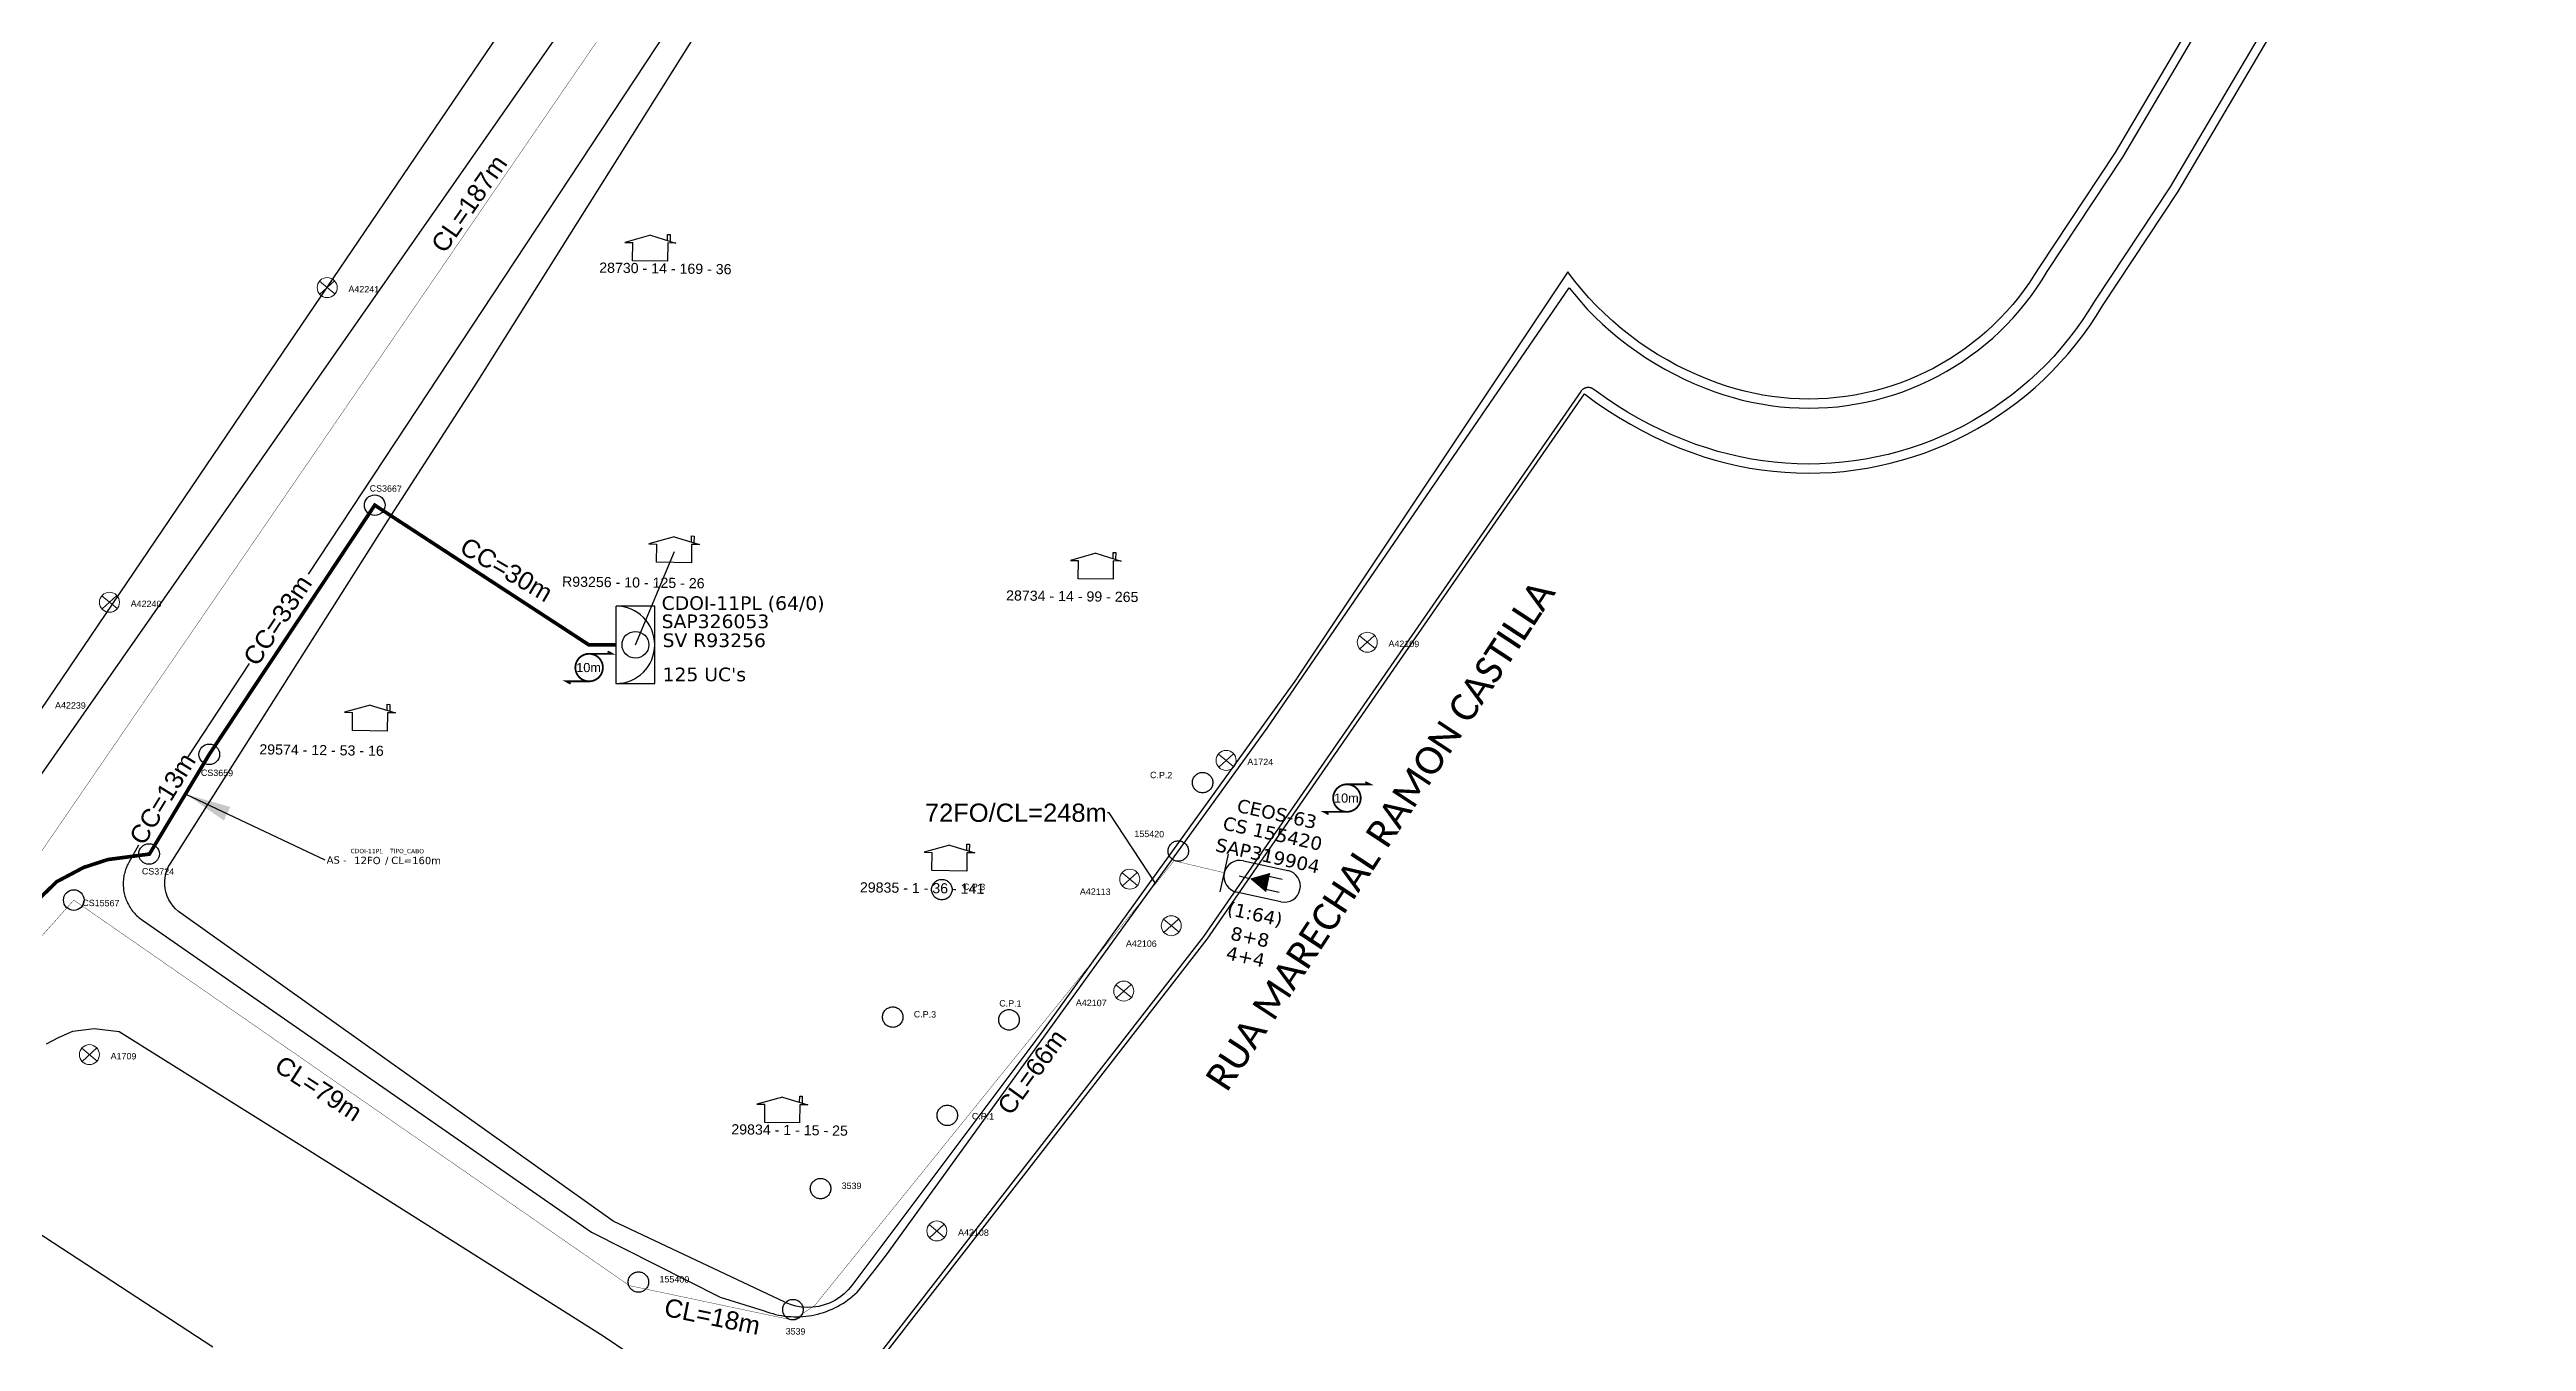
# Model space of a CAD drawing. Header units: millimetres. Extents: x 676447 to 689606, y 7455628 to 7463967.
# Drawn here: x 687055.5 to 687327.3, y 7460140.4 to 7460282.3 of the extents above; entities that cross this region are included whole.
import ezdxf
from ezdxf.enums import TextEntityAlignment as Align

# ---------------------------------------------------------------- set-up
doc = ezdxf.new("R2010")
doc.units = ezdxf.units.MM
doc.header["$LTSCALE"] = 0.1
doc.header["$MEASUREMENT"] = 0
doc.linetypes.add('PHANTOM2', pattern=[1.25, 0.625, -0.125, 0.125, -0.125, 0.125, -0.125])
doc.layers.add('10.4-Postes', color=1, linetype='Continuous', lineweight=0)
for name, color, linetype in [('20.8-Legenda', 1, 'Continuous'), ('Caixas Subterrâneas', 5, 'Continuous'), ('CDO_INTERIOR', 1, 'Continuous'), ('CEOS', 1, 'Continuous'), ('label_cabos', 7, 'Continuous'), ('label_cabos @ 1', 7, 'Continuous'), ('LAYOUT', 7, 'Continuous'), ('Legenda', 1, 'Continuous'), ('LEGENDAS_INFRAESTRUTURAS', 7, 'Continuous'), ('MUB_MEIOFIO', 7, 'Continuous'), ('MUB_QUADRAS', 7, 'Continuous'), ('MUB_SEGMENTO', 7, 'Continuous'), ('NOS_DE_INFRAESTRUTURA', 7, 'Continuous'), ('surveys', 7, 'Continuous'), ('SURVEYS_LEGENDAS', 7, 'Continuous')]:
    doc.layers.add(name, color=color, linetype=linetype)
doc.layers.add('DROP DE CLIENTE', color=140, linetype='Continuous', plot=False)
doc.layers.add('EXTRA', color=50, linetype='Continuous', plot=False)
doc.styles.add('Legend', font='calibri.ttf')
doc.styles.add('siredit', font='verdana.ttf')
doc.styles.get("Standard").update_dxf_attribs({"font": 'arial.ttf'})
doc.dimstyles.new('CC', dxfattribs={"dimtxt": 1, "dimasz": 2, "dimexe": 0.18, "dimexo": 0.0625, "dimgap": 0.09, "dimtad": 0, "dimdec": 0, "dimrnd": 1, "dimzin": 0, "dimdsep": 46, "dimtxsty": 'siredit', "dimblk": 'NONE', "dimcen": 0, "dimse1": 1, "dimse2": 1, "dimsd1": 1, "dimsd2": 1, "dimclrt": 7, "dimadec": 0, "dimazin": 0, "dimtfac": 1, "dimtdec": 0, "dimtofl": 0, "dimtmove": 0, "dimatfit": 3, "dimfxl": 0, "dimtolj": 1, "dimtzin": 0, "dimarcsym": 0})
doc.dimstyles.new('FW', dxfattribs={"dimscale": 0, "dimtxt": 2, "dimasz": 0.18, "dimexe": 0.18, "dimexo": 0.0625, "dimgap": 0.09, "dimtad": 0, "dimtoh": 1, "dimdec": 0, "dimzin": 0, "dimdsep": 46, "dimtxsty": 'Standard', "dimcen": 0.09, "dimse1": 1, "dimse2": 1, "dimsd1": 1, "dimsd2": 1, "dimclrt": 7, "dimadec": 0, "dimazin": 0, "dimtfac": 1, "dimtdec": 0, "dimtofl": 0, "dimtmove": 0, "dimatfit": 3, "dimfxl": 0, "dimtolj": 1, "dimtzin": 0, "dimarcsym": 0})

# ---------------------------------------------------------------- blocks, each defined once
blk = doc.blocks.new('MHMZ')
at = {"linetype": 'PHANTOM2'}
blk.add_circle((0, 0), 0.0000101, dxfattribs=at)
blk = doc.blocks.new('PTPT')
at = {"layer": '10.4-Postes', "color": 1, "linetype": 'PHANTOM2'}
for points in [[(-0.0000079, 0.0000104), (0.0000075, -0.000002)], [(0.000007, 0.0000109), (-0.0000074, -0.0000025)]]:
    blk.add_lwpolyline(points, dxfattribs=at)
at = {"layer": '10.4-Postes', "color": 1}
blk.add_circle((-0.0000002, 0.0000042), 0.00000987, dxfattribs=at)
blk = doc.blocks.new('LVLV')
for p, q in [((0, 0.0000254), (-0.0000251, 0.000018)), ((0, 0.0000254), (0.0000251, 0.000018)), ((0.0000169, 0.0000264), (0.0000195, 0.0000264)), ((0.0000169, 0.0000205), (0.0000169, 0.0000264)), ((0.0000195, 0.0000264), (0.0000195, 0.0000198)), ((-0.0000251, 0.000018), (-0.0000173, 0.000018)), ((-0.0000172, 0), (-0.0000172, 0.0000179)), ((0.0000172, 0), (-0.0000172, 0)), ((0.0000251, 0.000018), (0.0000172, 0.000018)), ((0.0000172, 0.000018), (0.0000172, 0))]:
    blk.add_line(p, q)
blk = doc.blocks.new('A$C6FB0096B')
at = {"layer": 'LAYOUT', "color": 0, "const_width": 0.2}
blk.add_lwpolyline([(0, 1.51, 1.000012), (0, -1.51, 0.999978)], format="xyb", close=True, dxfattribs=at)
for points in [[(0, 1.51), (2.52, 1.51), (2.02, 1.77)], [(0, -1.51), (-2.52, -1.51), (-2.02, -1.77)]]:
    blk.add_lwpolyline(points, dxfattribs=at)
at = {"layer": 'LAYOUT', "color": 0}
blk.add_text('10m', height=1, dxfattribs=at).set_placement((-0.06, 0), align=Align.MIDDLE_CENTER)
blk = doc.blocks.new('*D75')
at = {"layer": 'Defpoints', "color": 0, "linetype": 'Continuous'}
for p in [(687071.37, 7460205.66), (687071.37, 7460205.66), (687064.41, 7460194.32)]:
    blk.add_point(p, dxfattribs=at)
at = {"layer": 'label_cabos', "color": 7, "linetype": 'Continuous', "insert": (687067.89, 7460199.99), "char_height": 2, "attachment_point": 5, "rotation": 58.4545}
blk.add_mtext('\\A1;CC=13m', dxfattribs=at)
blk = doc.blocks.new('*D76')
at = {"layer": 'Defpoints', "color": 0, "linetype": 'Continuous'}
for p in [(687089.58, 7460233.29), (687091.12, 7460232.27), (687073.02, 7460204.87)]:
    blk.add_point(p, dxfattribs=at)
at = {"layer": 'label_cabos', "color": 7, "linetype": 'Continuous', "insert": (687080.52, 7460219.59), "char_height": 2, "attachment_point": 5, "rotation": 56.5355}
blk.add_mtext('\\A1;CC=33m', dxfattribs=at)
blk = doc.blocks.new('*D77')
at = {"layer": 'Defpoints', "color": 0, "linetype": 'Continuous'}
for p in [(687091.18, 7460232.23), (687118.02, 7460217.91), (687117.42, 7460216.9)]:
    blk.add_point(p, dxfattribs=at)
at = {"layer": 'label_cabos', "color": 7, "linetype": 'Continuous', "insert": (687105.63, 7460225.15), "char_height": 2, "attachment_point": 5, "rotation": 329.7043}
blk.add_mtext('\\A1;CC=30m', dxfattribs=at)
blk = doc.blocks.new('_None')
blk = doc.blocks.new('LEGENDA DOS CABOS')
at = {"layer": 'EXTRA', "color": 0, "style": 'siredit'}
for tag, p in [('ID', (4.6, 0.97)), ('XX', (9.03, 0.97))]:
    blk.add_attdef(tag, text='', height=0.48, rotation=359.69, dxfattribs=at).set_placement(p, align=Align.MIDDLE_CENTER)
at = {"layer": 'Legenda', "color": 0, "style": 'siredit'}
for tag, p in [('TIPO_CABO', (1.31, 0)), ('CABO', (4.69, -0.05)), ('/', (6.81, -0.05)), ('METROS', (10.03, -0.05))]:
    blk.add_attdef(tag, text='', height=0.8, rotation=359.69, dxfattribs=at).set_placement(p, align=Align.MIDDLE_CENTER)

msp = doc.modelspace()

# ---------------------------------------------------------------- linework, layer by layer
at = {"color": 5, "const_width": 0.04}
msp.add_lwpolyline([(687025.69, 7460161.23), (687031.3, 7460160.23), (687136.14, 7460313.17), (687153.15, 7460345.01), (687199.6, 7460415.12), (687206.12, 7460422.1), (687215.42, 7460416.83)], dxfattribs=at)
at = {"const_width": 0.04}
msp.add_lwpolyline([(687025.69, 7460161.23), (687031.55, 7460158.98), (687058.15, 7460188.87), (687119.12, 7460146.54), (687137.1, 7460142.74), (687139.5, 7460144.39), (687178.91, 7460193.18), (687184.43, 7460191.87)], dxfattribs=at)
at = {"layer": 'CDO_INTERIOR', "color": 1}
for p, q in [((687121.92, 7460221.14), (687117.67, 7460221.15)), ((687121.91, 7460212.64), (687121.92, 7460221.14)), ((687117.66, 7460212.65), (687121.91, 7460212.64))]:
    msp.add_line(p, q, dxfattribs=at)
msp.add_lwpolyline([(687117.66, 7460212.65), (687117.67, 7460221.15)], dxfattribs=at)
msp.add_circle((687119.79, 7460216.9), 1.47, dxfattribs=at)
msp.add_arc((687117.66, 7460216.9), 4.25, 269.9724, 89.9724, dxfattribs=at)
at = {"layer": 'CEOS', "color": 0}
for p, q in [((687186.53, 7460193.19), (687191.38, 7460192.13)), ((687190.62, 7460188.67), (687185.77, 7460189.73))]:
    msp.add_line(p, q, dxfattribs=at)
for points in [[(687183.97, 7460189.76), (687184.88, 7460193.92)], [(687187.24, 7460191.22), (687186.07, 7460191.48)], [(687189.3, 7460191.49), (687190.77, 7460191.17)], [(687188.99, 7460190.05), (687190.46, 7460189.73)]]:
    msp.add_lwpolyline(points, dxfattribs=at)
msp.add_lwpolyline([(687187.24, 7460191.22, 0, 2.18, 0), (687189.24, 7460190.79, 2.18, 2.18, 0)], format="xyseb", dxfattribs=at)
for centre, start, end in [((687186.15, 7460191.46), 77.6305, 257.6305), ((687191, 7460190.4), 257.6305, 77.6305)]:
    msp.add_arc(centre, 1.77, start, end, dxfattribs=at)
at = {"layer": 'DROP DE CLIENTE'}
msp.add_line((687119.79, 7460216.9), (687124.09, 7460227.13), dxfattribs=at)
at = {"layer": 'label_cabos', "color": 1, "linetype": 'Continuous', "const_width": 0.4}
msp.add_lwpolyline([(687025.69, 7460161.23), (687031.36, 7460159.67), (687053.64, 7460188.33), (687056.28, 7460190.89), (687059.23, 7460192.45), (687061.89, 7460193.32), (687066.45, 7460193.92), (687073.02, 7460204.87), (687091.18, 7460232.23), (687114.67, 7460216.9), (687117.66, 7460216.9)], dxfattribs=at)
at = {"layer": 'MUB_MEIOFIO', "linetype": 'Continuous'}
for points in [[(687209.38, 7460431.13), (687198.99, 7460415.03), (687120, 7460296.41), (687037.63, 7460178.47)], [(687133.91, 7460143.78), (687134.23, 7460143.66), (687134.54, 7460143.56), (687134.86, 7460143.46), (687135.18, 7460143.38), (687135.51, 7460143.31), (687135.84, 7460143.25), (687136.17, 7460143.2), (687136.5, 7460143.16), (687136.83, 7460143.13), (687137.16, 7460143.12), (687137.5, 7460143.12), (687137.83, 7460143.12), (687138.16, 7460143.14), (687138.49, 7460143.18), (687138.82, 7460143.22), (687139.15, 7460143.27), (687139.48, 7460143.34), (687139.8, 7460143.41), (687140.13, 7460143.5), (687140.44, 7460143.6), (687140.76, 7460143.71), (687141.07, 7460143.83), (687141.38, 7460143.96), (687141.68, 7460144.1), (687141.97, 7460144.26), (687142.26, 7460144.42), (687142.55, 7460144.59), (687142.83, 7460144.77), (687143.1, 7460144.96), (687143.37, 7460145.16), (687143.63, 7460145.37), (687143.88, 7460145.59), (687144.12, 7460145.82), (687144.36, 7460146.06), (687145.86, 7460147.99), (687147.36, 7460149.93), (687189.12, 7460207.76), (687222.28, 7460256.08), (687224.21, 7460253.79), (687225.06, 7460252.93), (687225.93, 7460252.1), (687226.83, 7460251.3), (687227.76, 7460250.53), (687228.72, 7460249.79), (687229.69, 7460249.09), (687230.7, 7460248.41), (687231.72, 7460247.77), (687232.76, 7460247.17), (687233.83, 7460246.6), (687234.91, 7460246.07), (687236.01, 7460245.57), (687237.12, 7460245.11), (687238.25, 7460244.69), (687239.25, 7460244.35), (687240.26, 7460244.04), (687241.27, 7460243.77), (687242.3, 7460243.54), (687243.33, 7460243.34), (687244.37, 7460243.17), (687245.42, 7460243.04), (687246.46, 7460242.95), (687247.52, 7460242.9), (687248.57, 7460242.88), (687249.62, 7460242.9), (687250.67, 7460242.95), (687251.72, 7460243.04), (687252.76, 7460243.17), (687253.8, 7460243.34), (687254.84, 7460243.54), (687255.86, 7460243.77), (687256.88, 7460244.04), (687257.89, 7460244.35), (687258.88, 7460244.69), (687259.87, 7460245.06), (687260.84, 7460245.47), (687261.79, 7460245.91), (687262.73, 7460246.39), (687263.65, 7460246.9), (687264.56, 7460247.44), (687265.44, 7460248.01), (687266.3, 7460248.61), (687267.15, 7460249.24), (687267.97, 7460249.9), (687268.76, 7460250.58), (687269.54, 7460251.3), (687270.28, 7460252.04), (687271.01, 7460252.8), (687271.7, 7460253.59), (687272.37, 7460254.41), (687273.01, 7460255.25), (687273.61, 7460256.1), (687274.19, 7460256.98), (687274.74, 7460257.88), (687283.05, 7460270.44), (687320.46, 7460333.91)], [(687325.79, 7460330.86), (687288.25, 7460267.19), (687279.94, 7460254.63), (687279.28, 7460253.56), (687278.59, 7460252.51), (687277.85, 7460251.48), (687277.08, 7460250.48), (687276.28, 7460249.51), (687275.45, 7460248.57), (687274.58, 7460247.65), (687273.68, 7460246.77), (687272.75, 7460245.92), (687271.79, 7460245.1), (687270.81, 7460244.31), (687269.8, 7460243.56), (687268.76, 7460242.85), (687267.7, 7460242.17), (687266.61, 7460241.52), (687265.51, 7460240.92), (687264.38, 7460240.35), (687263.24, 7460239.83), (687262.07, 7460239.34), (687260.9, 7460238.89), (687259.7, 7460238.49), (687258.5, 7460238.12), (687257.28, 7460237.8), (687256.05, 7460237.52), (687254.81, 7460237.28), (687253.56, 7460237.09), (687252.31, 7460236.94), (687251.06, 7460236.83), (687249.8, 7460236.77), (687248.54, 7460236.75), (687247.28, 7460236.77), (687246.02, 7460236.84), (687244.76, 7460236.95), (687243.51, 7460237.1), (687242.27, 7460237.29), (687241.03, 7460237.53), (687239.8, 7460237.82), (687238.58, 7460238.14), (687237.38, 7460238.51), (687236.19, 7460238.91), (687234.89, 7460239.4), (687233.61, 7460239.92), (687232.35, 7460240.49), (687231.11, 7460241.1), (687229.89, 7460241.75), (687228.69, 7460242.44), (687227.51, 7460243.17), (687226.36, 7460243.93), (687225.23, 7460244.74), (687224.97, 7460244.94), (687224.94, 7460244.96), (687224.91, 7460244.98), (687224.88, 7460245), (687224.85, 7460245.02), (687224.82, 7460245.03), (687224.79, 7460245.05), (687224.76, 7460245.06), (687224.73, 7460245.08), (687224.7, 7460245.09), (687224.67, 7460245.1), (687224.63, 7460245.11), (687224.6, 7460245.12), (687224.57, 7460245.13), (687224.53, 7460245.13), (687224.5, 7460245.14), (687224.46, 7460245.14), (687224.43, 7460245.15), (687224.39, 7460245.15), (687224.36, 7460245.15), (687224.33, 7460245.15), (687224.29, 7460245.14), (687224.26, 7460245.14), (687224.22, 7460245.14), (687224.19, 7460245.13), (687224.16, 7460245.13), (687224.12, 7460245.12), (687224.09, 7460245.11), (687224.06, 7460245.1), (687224.02, 7460245.09), (687223.99, 7460245.08), (687223.96, 7460245.06), (687223.93, 7460245.05), (687223.9, 7460245.03), (687223.87, 7460245.02), (687223.84, 7460245), (687223.81, 7460244.98), (687223.78, 7460244.96), (687223.75, 7460244.94), (687223.73, 7460244.92), (687223.7, 7460244.9), (687223.67, 7460244.87), (687223.65, 7460244.85), (687223.63, 7460244.82), (687223.6, 7460244.8), (687223.58, 7460244.77), (687223.56, 7460244.74), (687223.54, 7460244.72), (687205.34, 7460218.41), (687182.14, 7460184.87), (687161.73, 7460158.58), (687141.31, 7460132.27)], [(687133.98, 7460300.68), (687083.89, 7460224.66)], [(687077.41, 7460214.83), (687070.67, 7460204.6)], [(687065.24, 7460194.89), (687064.18, 7460192.98), (687064.1, 7460192.84), (687064.02, 7460192.69), (687063.96, 7460192.54), (687063.89, 7460192.38), (687063.84, 7460192.23), (687063.78, 7460192.07), (687063.74, 7460191.91), (687063.7, 7460191.75), (687063.66, 7460191.59), (687063.63, 7460191.42), (687063.61, 7460191.26), (687063.59, 7460191.09), (687063.58, 7460190.93), (687063.57, 7460190.76), (687063.57, 7460190.6), (687063.58, 7460190.43), (687063.59, 7460190.26), (687063.6, 7460190.1), (687063.62, 7460189.93), (687063.65, 7460189.77), (687063.68, 7460189.61), (687063.72, 7460189.45), (687063.77, 7460189.29), (687063.82, 7460189.13), (687063.87, 7460188.97), (687063.93, 7460188.82), (687064, 7460188.66), (687064.07, 7460188.51), (687064.15, 7460188.37), (687064.23, 7460188.22), (687064.31, 7460188.08), (687064.41, 7460187.94), (687064.5, 7460187.81), (687064.6, 7460187.67), (687064.71, 7460187.54), (687064.82, 7460187.42), (687064.93, 7460187.3), (687065.05, 7460187.18), (687065.17, 7460187.07), (687065.3, 7460186.96), (687065.43, 7460186.86), (687065.56, 7460186.76), (687065.7, 7460186.66), (687114.97, 7460152.39), (687129.1, 7460145.28), (687133.91, 7460143.78)], [(687055.15, 7460173.09), (687056.47, 7460173.79), (687058.04, 7460174.46), (687059.21, 7460174.64), (687060.37, 7460174.77), (687063.13, 7460174.45), (687087.11, 7460159.45), (687116.24, 7460141.04), (687121.9, 7460137.21)]]:
    msp.add_lwpolyline(points, dxfattribs=at)
at = {"layer": 'MUB_QUADRAS', "linetype": 'Continuous'}
for points in [[(687373.16, 7460589.21), (687278.77, 7460386.84), (687207.8, 7460435.3), (687123.57, 7460311.7), (687078.95, 7460245.85), (687036.32, 7460182.93)], [(687222.11, 7460257.85), (687192.37, 7460213.22), (687192.35, 7460213.18), (687164.17, 7460174.09), (687143.55, 7460146.54), (687143.14, 7460146.06), (687142.69, 7460145.62), (687142.2, 7460145.23), (687141.67, 7460144.9), (687141.1, 7460144.62), (687140.52, 7460144.41), (687139.91, 7460144.25), (687139.28, 7460144.16), (687138.66, 7460144.14), (687138.03, 7460144.18), (687137.41, 7460144.29), (687136.81, 7460144.46), (687136.22, 7460144.69), (687136.18, 7460144.71), (687117.35, 7460153.61), (687069.89, 7460187.45), (687069.65, 7460187.63), (687069.33, 7460187.9), (687069.05, 7460188.21), (687068.8, 7460188.55), (687068.59, 7460188.91), (687068.41, 7460189.29), (687068.28, 7460189.68), (687068.19, 7460190.09), (687068.14, 7460190.51), (687068.13, 7460190.93), (687068.17, 7460191.34), (687068.26, 7460191.76), (687068.38, 7460192.15), (687068.55, 7460192.54), (687068.75, 7460192.9), (687092.65, 7460230.57), (687102.48, 7460245.85), (687209.37, 7460415.92)], [(687319.59, 7460334.4), (687282.2, 7460270.97), (687273.89, 7460258.41), (687273.36, 7460257.54), (687272.8, 7460256.69), (687272.21, 7460255.86), (687271.6, 7460255.05), (687270.95, 7460254.26), (687270.28, 7460253.49), (687269.58, 7460252.75), (687268.86, 7460252.03), (687268.11, 7460251.34), (687267.34, 7460250.68), (687266.55, 7460250.04), (687265.73, 7460249.43), (687264.9, 7460248.85), (687264.04, 7460248.29), (687263.17, 7460247.77), (687262.28, 7460247.28), (687261.37, 7460246.82), (687260.44, 7460246.39), (687259.51, 7460246), (687258.55, 7460245.63), (687257.59, 7460245.3), (687256.62, 7460245.01), (687255.63, 7460244.74), (687254.64, 7460244.52), (687253.64, 7460244.32), (687252.63, 7460244.16), (687251.62, 7460244.04), (687250.61, 7460243.95), (687249.59, 7460243.9), (687248.57, 7460243.88), (687247.55, 7460243.9), (687246.54, 7460243.95), (687245.52, 7460244.04), (687244.51, 7460244.16), (687243.51, 7460244.32), (687242.51, 7460244.51), (687241.51, 7460244.74), (687240.53, 7460245), (687239.55, 7460245.3), (687238.59, 7460245.63), (687237.44, 7460246.06), (687236.31, 7460246.53), (687235.2, 7460247.04), (687234.1, 7460247.58), (687233.03, 7460248.17), (687231.97, 7460248.79), (687230.94, 7460249.45), (687229.93, 7460250.14), (687228.95, 7460250.87), (687227.99, 7460251.64), (687227.06, 7460252.43), (687226.16, 7460253.26), (687225.29, 7460254.12), (687224.44, 7460255.01), (687223.63, 7460255.93), (687222.86, 7460256.87), (687222.11, 7460257.85)], [(687141.72, 7460131.97), (687162.13, 7460158.27), (687182.54, 7460184.57), (687205.75, 7460218.13), (687223.96, 7460244.45), (687225.17, 7460243.55), (687226.42, 7460242.69), (687227.69, 7460241.88), (687228.99, 7460241.11), (687230.32, 7460240.38), (687231.67, 7460239.71), (687233.04, 7460239.08), (687234.43, 7460238.5), (687235.85, 7460237.97), (687237.07, 7460237.55), (687238.31, 7460237.18), (687239.56, 7460236.84), (687240.82, 7460236.56), (687242.09, 7460236.31), (687243.37, 7460236.11), (687244.66, 7460235.95), (687245.95, 7460235.84), (687247.24, 7460235.77), (687248.53, 7460235.75), (687249.83, 7460235.77), (687251.12, 7460235.83), (687252.41, 7460235.94), (687253.69, 7460236.1), (687254.97, 7460236.3), (687256.24, 7460236.54), (687257.51, 7460236.83), (687258.76, 7460237.16), (687260, 7460237.53), (687261.22, 7460237.95), (687262.43, 7460238.41), (687263.63, 7460238.91), (687264.8, 7460239.45), (687265.96, 7460240.03), (687267.1, 7460240.65), (687268.21, 7460241.31), (687269.3, 7460242.01), (687270.36, 7460242.74), (687271.4, 7460243.51), (687272.42, 7460244.32), (687273.4, 7460245.16), (687274.35, 7460246.03), (687275.28, 7460246.94), (687276.17, 7460247.88), (687277.03, 7460248.85), (687277.85, 7460249.84), (687278.64, 7460250.87), (687279.4, 7460251.92), (687280.11, 7460253), (687280.79, 7460254.1), (687289.1, 7460266.66), (687326.66, 7460330.37)], [(687048.47, 7460156.1), (687073.42, 7460139.81)]]:
    msp.add_lwpolyline(points, dxfattribs=at)
at = {"layer": 'NOS_DE_INFRAESTRUTURA', "color": 5}
for centre in [(687091.18, 7460232.23), (687073.02, 7460204.87), (687066.41, 7460193.93), (687058.15, 7460188.87)]:
    msp.add_circle(centre, 1.13, dxfattribs=at)

# ---------------------------------------------------------------- block references
at = {"layer": 'Caixas Subterrâneas', "color": 40}
for p, xscale, yscale, zscale, rotation in [((687182.04, 7460201.77), 111319.4907932735, 111319.4907932735, 111319.4907932735, 359.2877395888549), ((687179.37, 7460194.25), 111319.4907932736, 111319.4907932736, 111319.4907932736, 359.2877474174342), ((687148.03, 7460176.02), 111319.4907932736, 111319.4907932736, 111319.4907932736, 359.2878608775809), ((687154.02, 7460165.23), 111319.4907932736, 111319.4907932736, 111319.4907932736, 359.2878331801665), ((687120.12, 7460146.93), 111319.4907932736, 111319.4907932736, 111319.4907932736, 359.2879579229421), ((687137.08, 7460143.9), 111319.4907932736, 111319.4907932736, 111319.4907932736, 359.2878944766031)]:
    msp.add_blockref('MHMZ', p, dxfattribs=dict(at, xscale=xscale, yscale=yscale, zscale=zscale, rotation=rotation))
at = {"layer": 'Caixas Subterrâneas', "color": 5}
for p, xscale, yscale, zscale, rotation in [((687182.04, 7460201.77), 111319.4907932736, 111319.4907932736, 111319.4907932736, 359.2877395888549), ((687179.37, 7460194.25), 111319.4907932736, 111319.4907932736, 111319.4907932736, 359.2877474174341), ((687153.42, 7460190.02), 111319.4907932735, 111319.4907932735, 111319.4907932735, 359.2878447747459), ((687160.79, 7460175.72), 111319.4907932736, 111319.4907932736, 111319.4907932736, 359.2878122917556), ((687140.11, 7460157.19), 111319.4907932736, 111319.4907932736, 111319.4907932736, 359.2878851385934), ((687120.12, 7460146.93), 111319.4907932736, 111319.4907932736, 111319.4907932736, 359.2879579229421)]:
    msp.add_blockref('MHMZ', p, dxfattribs=dict(at, xscale=xscale, yscale=yscale, zscale=zscale, rotation=rotation))
at = {"layer": 'label_cabos', "color": 0}
ref = msp.add_blockref('LEGENDA DOS CABOS', (687085.69, 7460193.28), dxfattribs=at)
ref.add_attrib('ID', 'CDOI-11PL', dxfattribs={"layer": 'EXTRA', "color": 0, "height": 0.48, "rotation": 359.69, "style": 'siredit'}).set_placement((687090.29, 7460194.25), align=Align.MIDDLE_CENTER)
ref.add_attrib('CABO', '12FO', dxfattribs={"layer": '20.8-Legenda', "color": 0, "height": 0.8, "rotation": 359.69, "style": 'siredit'}).set_placement((687090.38, 7460193.22), align=Align.MIDDLE_CENTER)
ref.add_attrib('METROS', 'CL=160m', dxfattribs={"layer": '20.8-Legenda', "color": 0, "height": 0.8, "rotation": 359.69, "style": 'siredit'}).set_placement((687095.72, 7460193.22), align=Align.MIDDLE_CENTER)
ref.add_attrib('XX', 'TIPO_CABO', dxfattribs={"layer": 'EXTRA', "color": 0, "height": 0.48, "rotation": 359.69, "style": 'siredit'}).set_placement((687094.72, 7460194.25), align=Align.MIDDLE_CENTER)
ref.add_attrib('/', '/', dxfattribs={"layer": '20.8-Legenda', "color": 0, "height": 0.8, "rotation": 359.69, "style": 'siredit'}).set_placement((687092.5, 7460193.22), align=Align.MIDDLE_CENTER)
ref.add_attrib('TIPO_CABO', 'AS -', dxfattribs={"layer": '20.8-Legenda', "color": 0, "height": 0.8, "rotation": 359.69, "style": 'siredit'}).set_placement((687087, 7460193.27), align=Align.MIDDLE_CENTER)
at = {"layer": 'LAYOUT', "color": 1, "linetype": 'Continuous'}
msp.add_blockref('A$C6FB0096B', (687114.71, 7460214.4), dxfattribs=at)
at = {"layer": 'LAYOUT', "linetype": 'Continuous'}
msp.add_blockref('A$C6FB0096B', (687197.88, 7460200.07), dxfattribs=at)
at = {"layer": 'NOS_DE_INFRAESTRUTURA', "color": 1, "xscale": 111319.4907932736, "yscale": 111319.4907932736, "zscale": 111319.4907932736}
for p, rotation in [((687085.98, 7460255.65), 359.2881217058419), ((687085.98, 7460255.65), 359.2881217058419), ((687062.08, 7460221.1), 359.2882017993537), ((687062.08, 7460221.1), 359.2882017993537), ((687200.13, 7460216.71), 359.2876754627121), ((687200.13, 7460216.71), 359.2876754627121), ((687184.64, 7460203.74), 359.2877303197942), ((687184.64, 7460203.74), 359.2877303197942), ((687174.06, 7460190.7), 359.2877664954302), ((687174.06, 7460190.7), 359.2877664954301), ((687178.62, 7460185.59), 359.2877475661998), ((687178.62, 7460185.59), 359.2877475661999), ((687173.4, 7460178.41), 359.2877651551075), ((687173.4, 7460178.41), 359.2877651551075), ((687059.88, 7460171.43), 359.288194651281), ((687059.88, 7460171.43), 359.2881946512809), ((687152.89, 7460152.07), 359.2878349282919), ((687152.89, 7460152.07), 359.2878349282919)]:
    msp.add_blockref('PTPT', p, dxfattribs=dict(at, rotation=rotation))
at = {"layer": 'surveys', "color": 0}
for p, xscale, yscale, zscale, rotation in [((687121.4, 7460259.04), 111319.4907932736, 111319.4907932736, 111319.4907932736, 359.2879880612603), ((687124.02, 7460225.93), 111319.4907932736, 111319.4907932736, 111319.4907932736, 359.2880567288304), ((687170.3, 7460224.13), 111319.4907932736, 111319.4907932736, 111319.4907932736, 359.2877912366969), ((687090.64, 7460207.45), 111319.4907932736, 111319.4907932736, 111319.4907932736, 359.2880889360603), ((687154.24, 7460192.08), 111319.4907932735, 111319.4907932735, 111319.4907932735, 359.2878422795108), ((687135.9, 7460164.42), 111319.4907932736, 111319.4907932736, 111319.4907932736, 359.287903392786)]:
    msp.add_blockref('LVLV', p, dxfattribs=dict(at, xscale=xscale, yscale=yscale, zscale=zscale, rotation=rotation))

# ---------------------------------------------------------------- texts
at = {"layer": 'CDO_INTERIOR', "color": 1, "linetype": 'Continuous', "style": 'siredit'}
for s, p in [('CDOI-11PL (64/0)', (687122.67, 7460221.48)), ('SAP326053', (687122.67, 7460219.48)), ('SV R93256', (687122.77, 7460217.4)), ("125 UC's", (687122.77, 7460213.65))]:
    msp.add_text(s, height=1.5, rotation=359.9724, dxfattribs=at).set_placement(p, align=Align.MIDDLE_LEFT)
at = {"layer": 'CEOS', "color": 0, "linetype": 'Continuous', "style": 'siredit'}
for s, p in [('CEOS-63', (687190.2, 7460198.34)), ('CS 155420', (687189.73, 7460196.18)), ('SAP319904', (687189.19, 7460193.74))]:
    msp.add_text(s, height=1.478, rotation=347.6305, dxfattribs=at).set_placement(p, align=Align.MIDDLE_CENTER)
for s, p in [('(1:64)', (687187.95, 7460188.06)), ('8+8', (687187.4, 7460185.54)), ('4+4', (687186.92, 7460183.38))]:
    msp.add_text(s, height=1.478, rotation=347.6305, dxfattribs=at).set_placement(p, align=Align.TOP_CENTER)
at = {"layer": 'label_cabos', "linetype": 'Continuous', "char_height": 2, "attachment_point": 4}
for s, insert, rotation in [('CL=187m', (687098.06, 7460260.33), 55.1264), ('CL=66m', (687160.2, 7460165.68), 54.1462), ('CL=79m', (687080.55, 7460171.07), 327.0519), ('CL=18m', (687123.02, 7460144.21), 348.4311)]:
    msp.add_mtext(s, dxfattribs=dict(at, insert=insert, rotation=rotation))
at = {"layer": 'label_cabos', "linetype": 'Continuous', "insert": (687171.52, 7460198.45), "char_height": 2, "attachment_point": 6}
msp.add_mtext('72FO/CL=248m', dxfattribs=at)
at = {"layer": 'LEGENDAS_INFRAESTRUTURAS', "color": 1}
for s, rotation, p in [('A42241', 359.2881, (687088.29, 7460255.62)), ('A42241', 359.2881, (687088.29, 7460255.62)), ('A42240', 359.2882, (687064.39, 7460221.07)), ('A42240', 359.2882, (687064.39, 7460221.07)), ('A42109', 359.2877, (687202.44, 7460216.68)), ('A42109', 359.2877, (687202.44, 7460216.68)), ('A42239', 359.2882, (687056.09, 7460209.92)), ('A42239', 359.2882, (687056.09, 7460209.92)), ('A1724', 359.2877, (687186.95, 7460203.71)), ('A1724', 359.2877, (687186.95, 7460203.71)), ('A42113', 359.2878, (687168.57, 7460189.47)), ('A42106', 359.2877, (687173.63, 7460183.77)), ('A42107', 359.2878, (687168.13, 7460177.26)), ('A42107', 359.2878, (687168.13, 7460177.26)), ('A1709', 359.2882, (687062.19, 7460171.4)), ('A1709', 359.2882, (687062.19, 7460171.4)), ('A42108', 359.2878, (687155.2, 7460152.04)), ('A42108', 359.2878, (687155.2, 7460152.04))]:
    msp.add_text(s, height=0.7, rotation=rotation, dxfattribs=at).set_placement(p)
at = {"layer": 'LEGENDAS_INFRAESTRUTURAS', "color": 5}
for s, rotation, p in [('CS3667', 359.2881, (687090.62, 7460233.73)), ('CS3659', 359.2882, (687072.1, 7460202.51)), ('C.P.2', 359.2877, (687176.27, 7460202.26)), ('C.P.2', 359.2877, (687176.27, 7460202.26)), ('155420', 359.2877, (687174.55, 7460195.8)), ('CS3724', 359.2882, (687065.62, 7460191.69)), ('C.P.3', 359.2878, (687155.73, 7460189.99)), ('CS15567', 359.2882, (687059.08, 7460188.22)), ('C.P.1', 359.2878, (687159.72, 7460177.19)), ('C.P.3', 359.2879, (687150.34, 7460175.99)), ('C.P.1', 359.2878, (687156.71, 7460164.8)), ('3539', 359.2879, (687142.42, 7460157.16)), ('155400', 359.2879, (687122.43, 7460146.9)), ('155400', 359.2879, (687122.43, 7460146.9)), ('3539', 359.2879, (687136.28, 7460141.18))]:
    msp.add_text(s, height=0.7, rotation=rotation, dxfattribs=at).set_placement(p)
at = {"layer": 'MUB_SEGMENTO', "color": 253, "style": 'Legend'}
msp.add_text('RUA MARECHAL RAMON CASTILLA', height=3, rotation=56.6668, dxfattribs=at).set_placement((687184.7, 7460167.67))
at = {"layer": 'SURVEYS_LEGENDAS', "color": 0}
for s, rotation, p in [('28730 - 14 - 169 - 36', 359.288, (687115.81, 7460257.76)), ('R93256 - 10 - 125 - 26', 359.2881, (687111.73, 7460223.29)), ('28734 - 14 - 99 - 265', 359.2878, (687160.47, 7460221.77)), ('29574 - 12 - 53 - 16', 359.2881, (687078.51, 7460204.87)), ('29835 - 1 - 36 - 141', 359.2878, (687144.42, 7460189.72)), ('29834 - 1 - 15 - 25', 359.2879, (687130.31, 7460163.15))]:
    msp.add_text(s, height=1.1132, rotation=rotation, dxfattribs=at).set_placement(p)

# ---------------------------------------------------------------- dimensions: what is measured, and where the dimension line sits
at = {"layer": 'label_cabos @ 1', "color": 1, "linetype": 'Continuous'}
for p1, p2, distance, picture, middle in [((687073.02, 7460204.87), (687091.12, 7460232.27), 1.85, '*D76', (687080.52, 7460219.59)), ((687064.41, 7460194.32), (687071.37, 7460205.66), 0, '*D75', (687067.89, 7460199.99))]:
    dim = msp.add_aligned_dim(p1=p1, p2=p2, distance=distance, dimstyle='FW', override={"dimscale": 1, "dimpost": 'CC=<>m'}, dxfattribs=at)
    dim.commit()
    dim.dimension.update_dxf_attribs({"geometry": picture, "text_midpoint": middle})
dim = msp.add_linear_dim(base=(687118.02, 7460217.91), p1=(687091.18, 7460232.23), p2=(687117.42, 7460216.9), angle=329.7043, dimstyle='FW', override={"dimscale": 1, "dimpost": 'CC=<>m'}, dxfattribs=at)
dim.commit()
dim.dimension.update_dxf_attribs({"geometry": '*D77', "text_midpoint": (687105.63, 7460225.15), "dimtype": 129})

# ---------------------------------------------------------------- leaders
at = {"layer": 'label_cabos'}
msp.add_leader([(687070.46, 7460200.49), (687085.69, 7460193.28)], dimstyle='CC', override={"dimasz": 5, "dimgap": 0.09, "dimtad": 0}, dxfattribs=at)
at = {"layer": 'label_cabos @ 1', "linetype": 'Continuous', "annotation_type": 0, "has_hookline": 1, "hookline_direction": 1, "text_width": 19.63}
msp.add_leader([(687176.9, 7460190.64), (687171.79, 7460198.45), (687171.61, 7460198.45)], dimstyle='FW', override={"dimscale": 1}, dxfattribs=at)

doc.saveas('drawing.dxf')
